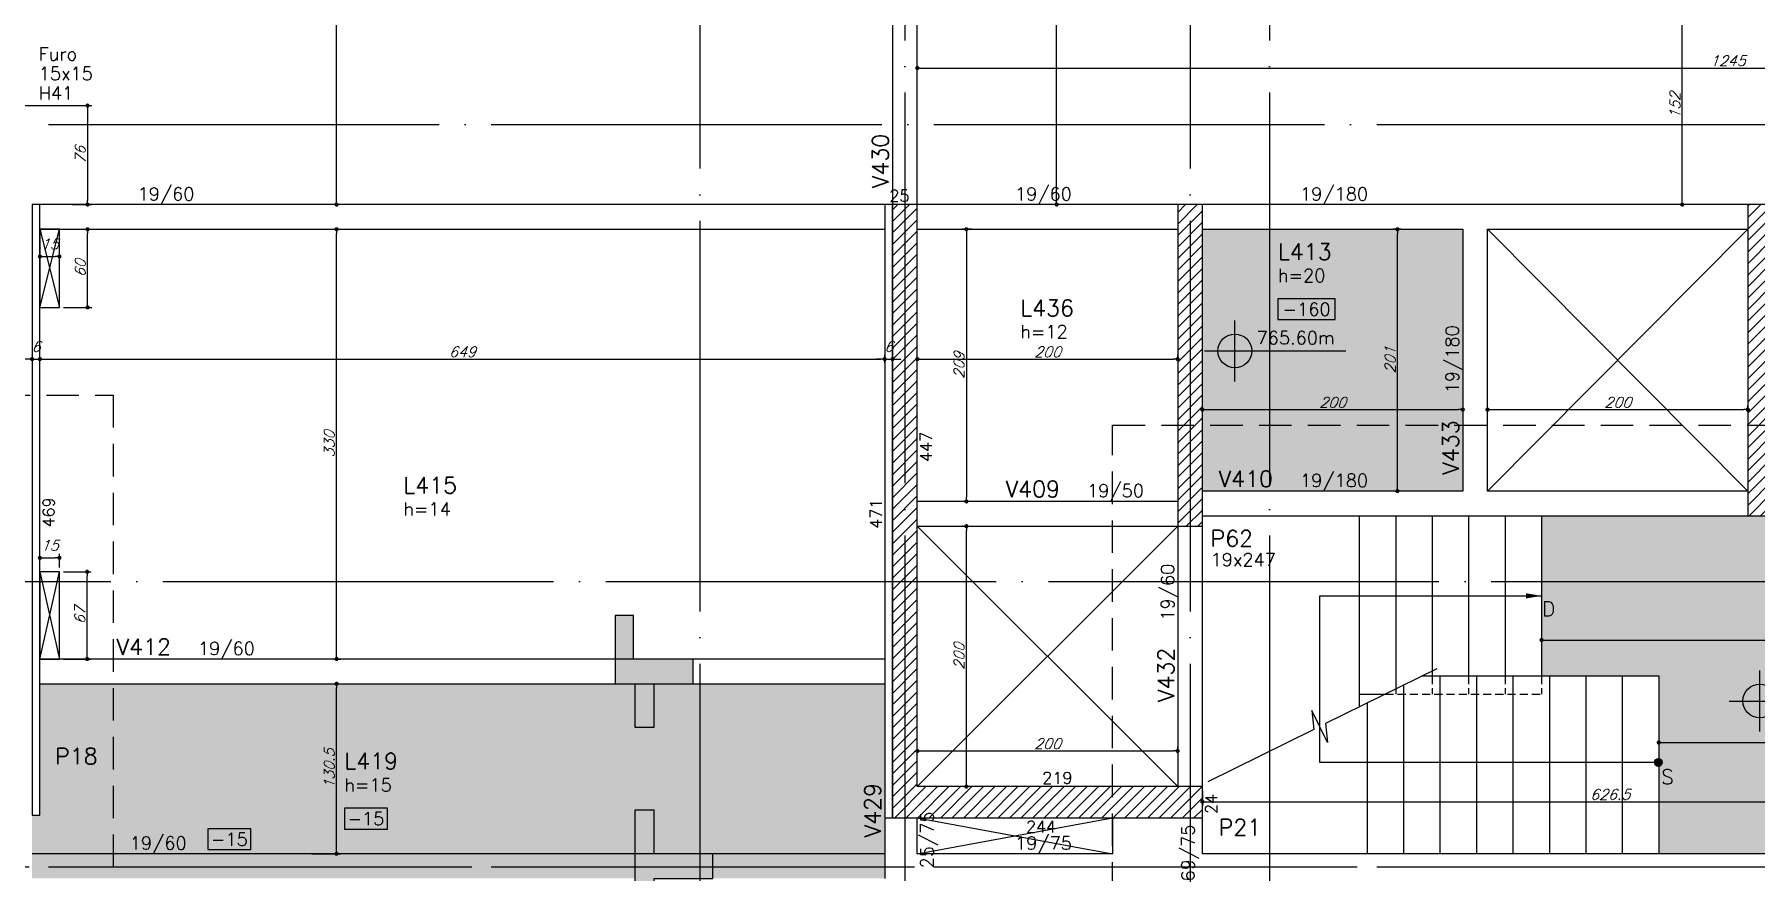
# Model space of a CAD drawing. Header units: millimetres. Extents: x -4122 to 5523, y -2094 to 2406.
# Drawn here: x 617 to 1939, y -19 to 624 of the extents above; entities that cross this region are included whole.
import ezdxf
from ezdxf.enums import TextEntityAlignment as Align

# ---------------------------------------------------------------- set-up
doc = ezdxf.new("R2010")
doc.units = ezdxf.units.MM
doc.header["$LTSCALE"] = 50
doc.linetypes.add('DASHED', pattern=[0.75, 0.5, -0.25])
doc.linetypes.add('EIXO', pattern=[6.8, 6, -0.4, 0, -0.4])
for name, color, linetype in [('F-AUX', 2, 'Continuous'), ('F-AUX-RED', 1, 'Continuous'), ('F-CORTE', 4, 'Continuous'), ('F-COTAS', 106, 'Continuous'), ('F-COTAS-FUROS', 50, 'Continuous'), ('F-DESNIVEL-9', 252, 'Continuous'), ('F-EIXO', 12, 'EIXO'), ('F-ESC-PROJ', 1, 'Continuous'), ('F-ESCADAS', 2, 'Continuous'), ('F-FURO-PAREDE-TEXTOS', 2, 'Continuous'), ('F-LAJES', 3, 'Continuous'), ('F-LAJES-DIM', 2, 'Continuous'), ('F-LAJES-NOME', 4, 'Continuous'), ('F-LEADER', 1, 'Continuous'), ('F-NÍVEL-PLANTA', 2, 'Continuous'), ('F-PILARES-DIM', 172, 'Continuous'), ('F-PILARES-HACH', 174, 'Continuous'), ('F-PILARES-M', 170, 'Continuous'), ('F-PILARES-NOME', 170, 'Continuous'), ('F-PILARES-S', 170, 'Continuous'), ('F-PILARES-V', 170, 'Continuous'), ('F-SOLIDO-CORTE', 71, 'Continuous'), ('F-TEXTO', 6, 'Continuous'), ('F-TEXTO-YELLOW', 2, 'Continuous'), ('F-VIGAS', 3, 'Continuous'), ('F-VIGAS-DIM', 2, 'Continuous'), ('F-VIGAS-NOME', 4, 'Continuous'), ('F-VÃO', 1, 'Continuous')]:
    doc.layers.add(name, color=color, linetype=linetype)
doc.layers.add('F-DESNIVEL-3', color=7, linetype='Continuous', true_color=0xd5c7ff)
doc.layers.add('F-DESNIVEL-5', color=7, linetype='Continuous', true_color=0xadd6ff)
doc.styles.add('5385-ARQ-PB-BAS-PLA-TER-TORRE-A-106-TXT$0$R60-75', font='simplex.shx', dxfattribs={"height": 0.1125})
doc.styles.add('CP-TEXT-INCL', font='simplex.shx', dxfattribs={"oblique": 20})
doc.styles.add('MCP', font='simplex.shx')
doc.styles.add('ROMANS', font='simplex.shx')
doc.dimstyles.new('CP-COTAS-50', dxfattribs={"dimscale": 0.64, "dimtxt": 12.5, "dimasz": 5, "dimexe": 5, "dimexo": 5, "dimgap": 2.5, "dimtad": 1, "dimdec": 1, "dimdsep": 46, "dimtxsty": 'CP-TEXT-INCL', "dimblk1": 'DOT', "dimblk2": 'DOT', "dimsah": 1, "dimcen": 9, "dimclrd": 256, "dimclre": 256, "dimclrt": 256, "dimadec": 0, "dimazin": 0, "dimtfac": 1, "dimtdec": 1, "dimtmove": 2, "dimatfit": 3, "dimldrblk": 'DOT', "dimfxl": 0, "dimtolj": 1, "dimarcsym": 0})
pattern_1 = [(45, (0, 0), (-4.419417, 4.419417), [])]

# ---------------------------------------------------------------- blocks, each defined once
blk = doc.blocks.new('*U53')
at = {"layer": 'F-LAJES-DIM', "color": 1}
blk.add_lwpolyline([(0, 0), (33, 0), (33, 16), (0, 16)], close=True, dxfattribs=at)
at = {"layer": 'F-LAJES-DIM', "style": 'MCP'}
blk.add_attdef('DIM', text='', height=10, dxfattribs=at).set_placement((16.5, 8), align=Align.MIDDLE_CENTER)
blk = doc.blocks.new('*U43')
at = {"layer": 'F-LAJES-DIM', "color": 1}
blk.add_lwpolyline([(0, 0), (44, 0), (44, 16), (0, 16)], close=True, dxfattribs=at)
at = {"layer": 'F-LAJES-DIM', "style": 'MCP'}
blk.add_attdef('DIM', text='', height=10, dxfattribs=at).set_placement((22, 8), align=Align.MIDDLE_CENTER)
blk = doc.blocks.new('*U19')
at = {"layer": 'F-VIGAS-DIM', "color": 1}
blk.add_lwpolyline([(0, 0), (33, 0), (33, 16), (0, 16)], close=True, dxfattribs=at)
at = {"layer": 'F-VIGAS-DIM', "style": 'MCP'}
blk.add_attdef('DIM', text='', height=10, dxfattribs=at).set_placement((16.5, 8), align=Align.MIDDLE_CENTER)
blk = doc.blocks.new('Nível - Planta')
at = {"layer": 'F-NÍVEL-PLANTA'}
h = blk.add_hatch(color=71, dxfattribs=at)
h.paths.add_polyline_path([(0, 0), (0, 0.26, 0.414214), (-0.26, 0)])
h.paths.add_polyline_path([(0.26, 0), (0, 0), (0, -0.26, 0.414214)])
for p, q in [((0, -0.469), (0, 0.469)), ((-0.469, 0), (1.704, 0))]:
    blk.add_line(p, q, dxfattribs=at)
blk.add_circle((0, 0), 0.26, dxfattribs=at)
at = {"layer": 'F-TEXTO', "color": 3, "style": 'MCP'}
blk.add_attdef('NÍVEL', (0.333, 0.102), '', height=0.2, dxfattribs=at)
blk = doc.blocks.new('*U32')
at = {"layer": 'F-EIXO'}
blk.add_line((0, 0), (7484.954, 0), dxfattribs=at)
at = {"layer": 'F-TEXTO', "style": 'ROMANS'}
blk.add_attdef('EIXO', text='', height=17.5, dxfattribs=at).set_placement((-28.2072, 0), align=Align.MIDDLE_CENTER)
blk = doc.blocks.new('*U27')
at = {"layer": 'F-EIXO'}
blk.add_line((0, 0), (0, -3476.4), dxfattribs=at)
at = {"layer": 'F-TEXTO', "style": 'ROMANS'}
blk.add_attdef('EIXO', text='', height=17.5, rotation=360, dxfattribs=at).set_placement((0, 28.2), align=Align.MIDDLE_CENTER)
blk = doc.blocks.new('*U34')
at = {"layer": 'F-EIXO'}
blk.add_line((0, 0), (0, -3377.9), dxfattribs=at)
at = {"layer": 'F-TEXTO', "style": 'ROMANS'}
blk.add_attdef('EIXO', text='', height=17.5, rotation=360, dxfattribs=at).set_placement((0, 28.2), align=Align.MIDDLE_CENTER)
blk = doc.blocks.new('*U28')
at = {"layer": 'F-EIXO'}
blk.add_line((0, 0), (0, -3377.9), dxfattribs=at)
at = {"layer": 'F-TEXTO', "style": 'ROMANS'}
blk.add_attdef('EIXO', text='', height=17.5, rotation=360, dxfattribs=at).set_placement((0, 28.2), align=Align.MIDDLE_CENTER)
blk = doc.blocks.new('*U26')
at = {"layer": 'F-EIXO'}
blk.add_line((0, 0), (7397, 0), dxfattribs=at)
at = {"layer": 'F-TEXTO', "style": 'ROMANS'}
blk.add_attdef('EIXO', text='', height=17.5, dxfattribs=at).set_placement((-28.2072, 0), align=Align.MIDDLE_CENTER)
blk = doc.blocks.new('*U142')
at = {"layer": 'F-VÃO'}
for p, q in [((0, 0), (15, 60)), ((0, 60), (15, 0))]:
    blk.add_line(p, q, dxfattribs=at)
at = {"layer": 'F-VÃO', "color": 3}
blk.add_lwpolyline([(0, 0), (15, 0), (15, 60), (0, 60)], close=True, dxfattribs=at)
blk = doc.blocks.new('*U157')
at = {"layer": 'F-VÃO'}
for p, q in [((0, 0), (15, 67)), ((0, 67), (15, 0))]:
    blk.add_line(p, q, dxfattribs=at)
at = {"layer": 'F-VÃO', "color": 3}
blk.add_lwpolyline([(0, 0), (15, 0), (15, 67), (0, 67)], close=True, dxfattribs=at)
blk = doc.blocks.new('_DOT')
at = {"color": 0, "linetype": 'ByBlock'}
blk.add_line((-0.5, 0), (-1, 0), dxfattribs=at)
at = {"color": 0, "linetype": 'ByBlock', "const_width": 0.5}
blk.add_lwpolyline([(-0.25, 0, 1), (0.25, 0, 1)], format="xyb", close=True, dxfattribs=at)
blk = doc.blocks.new('*D163')
at = {"layer": 'DEFPOINTS', "color": 0, "transparency": 16777216}
for p in [(640.9, 474.5), (657.6, 474.5), (636, 414.5)]:
    blk.add_point(p, dxfattribs=at)
at = {"layer": 'F-COTAS-FUROS', "lineweight": -2, "transparency": 16777216}
for p, q in [((644.1, 474.5), (660.8, 474.5)), ((657.6, 417.7), (657.6, 471.3)), ((639.2, 414.5), (660.8, 414.5))]:
    blk.add_line(p, q, dxfattribs=at)
at = {"layer": 'F-COTAS-FUROS', "lineweight": -2, "transparency": 16777216, "xscale": 3.2, "yscale": 3.2, "zscale": 3.2}
for p, rotation in [((657.6, 474.5), 90), ((657.6, 414.5), 270)]:
    blk.add_blockref('_DOT', p, dxfattribs=dict(at, rotation=rotation))
at = {"layer": 'F-COTAS-FUROS', "transparency": 16777216, "insert": (652, 444.5), "char_height": 8, "attachment_point": 5, "rotation": 90, "style": 'CP-TEXT-INCL'}
blk.add_mtext('\\A1;60', dxfattribs=at)
blk = doc.blocks.new('*D164')
at = {"layer": 'DEFPOINTS', "color": 0, "transparency": 16777216}
for p in [(636, 453.6), (621, 447.9), (636, 446.5)]:
    blk.add_point(p, dxfattribs=at)
at = {"layer": 'F-COTAS-FUROS', "lineweight": -2, "transparency": 16777216}
for p, q in [((621, 451.1), (621, 456.8)), ((624.2, 453.6), (632.8, 453.6)), ((636, 449.7), (636, 456.8))]:
    blk.add_line(p, q, dxfattribs=at)
at = {"layer": 'F-COTAS-FUROS', "lineweight": -2, "transparency": 16777216, "xscale": 3.2, "yscale": 3.2, "zscale": 3.2, "rotation": 180}
blk.add_blockref('_DOT', (621, 453.6), dxfattribs=at)
at = {"layer": 'F-COTAS-FUROS', "lineweight": -2, "transparency": 16777216, "xscale": 3.2, "yscale": 3.2, "zscale": 3.2}
blk.add_blockref('_DOT', (636, 453.6), dxfattribs=at)
at = {"layer": 'F-COTAS-FUROS', "transparency": 16777216, "insert": (628.5, 463.2), "char_height": 8, "attachment_point": 5, "style": 'CP-TEXT-INCL'}
blk.add_mtext('\\A1;15', dxfattribs=at)
blk = doc.blocks.new('*D165')
at = {"layer": 'DEFPOINTS', "color": 0, "transparency": 16777216}
for p in [(636, 222.2), (621, 211.5), (636, 211.5)]:
    blk.add_point(p, dxfattribs=at)
at = {"layer": 'F-COTAS-FUROS', "lineweight": -2, "transparency": 16777216}
for p, q in [((621, 214.7), (621, 225.4)), ((636, 214.7), (636, 225.4)), ((624.2, 222.2), (632.8, 222.2))]:
    blk.add_line(p, q, dxfattribs=at)
at = {"layer": 'F-COTAS-FUROS', "lineweight": -2, "transparency": 16777216, "xscale": 3.2, "yscale": 3.2, "zscale": 3.2, "rotation": 180}
blk.add_blockref('_DOT', (621, 222.2), dxfattribs=at)
at = {"layer": 'F-COTAS-FUROS', "lineweight": -2, "transparency": 16777216, "xscale": 3.2, "yscale": 3.2, "zscale": 3.2}
blk.add_blockref('_DOT', (636, 222.2), dxfattribs=at)
at = {"layer": 'F-COTAS-FUROS', "transparency": 16777216, "insert": (628.5, 231.8), "char_height": 8, "attachment_point": 5, "style": 'CP-TEXT-INCL'}
blk.add_mtext('\\A1;15', dxfattribs=at)
blk = doc.blocks.new('*D166')
at = {"layer": 'DEFPOINTS', "color": 0, "transparency": 16777216}
for p in [(636, 211.5), (657.3, 211.5), (636, 144.5)]:
    blk.add_point(p, dxfattribs=at)
at = {"layer": 'F-COTAS-FUROS', "lineweight": -2, "transparency": 16777216}
for p, q in [((639.2, 211.5), (660.5, 211.5)), ((657.3, 147.7), (657.3, 208.3)), ((639.2, 144.5), (660.5, 144.5))]:
    blk.add_line(p, q, dxfattribs=at)
at = {"layer": 'F-COTAS-FUROS', "lineweight": -2, "transparency": 16777216, "xscale": 3.2, "yscale": 3.2, "zscale": 3.2}
for p, rotation in [((657.3, 211.5), 90), ((657.3, 144.5), 270)]:
    blk.add_blockref('_DOT', p, dxfattribs=dict(at, rotation=rotation))
at = {"layer": 'F-COTAS-FUROS', "transparency": 16777216, "insert": (651.7, 178), "char_height": 8, "attachment_point": 5, "rotation": 90, "style": 'CP-TEXT-INCL'}
blk.add_mtext('\\A1;67', dxfattribs=at)
blk = doc.blocks.new('*D265')
at = {"layer": 'DEFPOINTS', "color": 0, "transparency": 16777216}
for p in [(826.6, 125.5), (848.9, 125.5), (826.6, -5)]:
    blk.add_point(p, dxfattribs=at)
at = {"layer": 'F-COTAS', "lineweight": -2, "transparency": 16777216}
for p, q in [((829.8, 125.5), (852.1, 125.5)), ((848.9, -1.8), (848.9, 122.3)), ((829.8, -5), (852.1, -5))]:
    blk.add_line(p, q, dxfattribs=at)
at = {"layer": 'F-COTAS', "lineweight": -2, "transparency": 16777216, "xscale": 3.2, "yscale": 3.2, "zscale": 3.2}
for p, rotation in [((848.9, 125.5), 90), ((848.9, -5), 270)]:
    blk.add_blockref('_DOT', p, dxfattribs=dict(at, rotation=rotation))
at = {"layer": 'F-COTAS', "transparency": 16777216, "insert": (843.3, 60.2), "char_height": 8, "attachment_point": 5, "rotation": 90, "style": 'CP-TEXT-INCL'}
blk.add_mtext('\\A1;130.5', dxfattribs=at)
blk = doc.blocks.new('*D266')
at = {"layer": 'DEFPOINTS', "color": 0, "transparency": 16777216}
for p in [(843.5, 474.5), (848.9, 474.5), (843.5, 144.5)]:
    blk.add_point(p, dxfattribs=at)
at = {"layer": 'F-COTAS', "lineweight": -2, "transparency": 16777216}
for p, q in [((846.7, 474.5), (852.1, 474.5)), ((848.9, 147.7), (848.9, 471.3)), ((846.7, 144.5), (852.1, 144.5))]:
    blk.add_line(p, q, dxfattribs=at)
at = {"layer": 'F-COTAS', "lineweight": -2, "transparency": 16777216, "xscale": 3.2, "yscale": 3.2, "zscale": 3.2}
for p, rotation in [((848.9, 474.5), 90), ((848.9, 144.5), 270)]:
    blk.add_blockref('_DOT', p, dxfattribs=dict(at, rotation=rotation))
at = {"layer": 'F-COTAS', "transparency": 16777216, "insert": (843.3, 309.5), "char_height": 8, "attachment_point": 5, "rotation": 90, "style": 'CP-TEXT-INCL'}
blk.add_mtext('\\A1;330', dxfattribs=at)
blk = doc.blocks.new('*D267')
at = {"layer": 'DEFPOINTS', "color": 0, "transparency": 16777216}
for p in [(848.9, 864.5), (848.9, 864.5), (848.9, 493.5)]:
    blk.add_point(p, dxfattribs=at)
at = {"layer": 'F-COTAS', "lineweight": -2, "transparency": 16777216}
blk.add_line((848.9, 496.7), (848.9, 861.3), dxfattribs=at)
at = {"layer": 'F-COTAS', "lineweight": -2, "transparency": 16777216, "xscale": 3.2, "yscale": 3.2, "zscale": 3.2}
for p, rotation in [((848.9, 864.5), 90), ((848.9, 493.5), 270)]:
    blk.add_blockref('_DOT', p, dxfattribs=dict(at, rotation=rotation))
at = {"layer": 'F-COTAS', "transparency": 16777216, "insert": (843.3, 679), "char_height": 8, "attachment_point": 5, "rotation": 90, "style": 'CP-TEXT-INCL'}
blk.add_mtext('\\A1;371', dxfattribs=at)
blk = doc.blocks.new('*D273')
at = {"layer": 'DEFPOINTS', "color": 0, "transparency": 16777216}
for p in [(1295, 598.3), (2540, 598.3), (2540, 598.3)]:
    blk.add_point(p, dxfattribs=at)
at = {"layer": 'F-COTAS', "lineweight": -2, "transparency": 16777216}
blk.add_line((1298.2, 598.3), (2536.8, 598.3), dxfattribs=at)
at = {"layer": 'F-COTAS', "lineweight": -2, "transparency": 16777216, "xscale": 3.2, "yscale": 3.2, "zscale": 3.2, "rotation": 180}
blk.add_blockref('_DOT', (1295, 598.3), dxfattribs=at)
at = {"layer": 'F-COTAS', "lineweight": -2, "transparency": 16777216, "xscale": 3.2, "yscale": 3.2, "zscale": 3.2}
blk.add_blockref('_DOT', (2540, 598.3), dxfattribs=at)
at = {"layer": 'F-COTAS', "transparency": 16777216, "insert": (1917.5, 603.9), "char_height": 8, "attachment_point": 5, "style": 'CP-TEXT-INCL'}
blk.add_mtext('\\A1;1245', dxfattribs=at)
blk = doc.blocks.new('*D300')
at = {"layer": 'DEFPOINTS', "color": 0, "transparency": 16777216}
for p in [(615, 374.5), (621, 374.8), (621, 374.5)]:
    blk.add_point(p, dxfattribs=at)
at = {"layer": 'F-COTAS', "lineweight": -2, "transparency": 16777216}
for p, q in [((611.8, 374.8), (608.6, 374.8)), ((615, 377.7), (615, 378)), ((615, 374.8), (621, 374.8)), ((621, 377.7), (621, 378)), ((624.2, 374.8), (627.4, 374.8))]:
    blk.add_line(p, q, dxfattribs=at)
at = {"layer": 'F-COTAS', "lineweight": -2, "transparency": 16777216, "xscale": 3.2, "yscale": 3.2, "zscale": 3.2}
blk.add_blockref('_DOT', (615, 374.8), dxfattribs=at)
at = {"layer": 'F-COTAS', "lineweight": -2, "transparency": 16777216, "xscale": 3.2, "yscale": 3.2, "zscale": 3.2, "rotation": 180}
blk.add_blockref('_DOT', (621, 374.8), dxfattribs=at)
at = {"layer": 'F-COTAS', "transparency": 16777216, "insert": (618, 384.4), "char_height": 8, "attachment_point": 5, "style": 'CP-TEXT-INCL'}
blk.add_mtext('\\A1;6', dxfattribs=at)
blk = doc.blocks.new('*D301')
at = {"layer": 'DEFPOINTS', "color": 0, "transparency": 16777216}
for p in [(621, 370.4), (1270, 374.8), (1270, 370.4)]:
    blk.add_point(p, dxfattribs=at)
at = {"layer": 'F-COTAS', "lineweight": -2, "transparency": 16777216}
for p, q in [((621, 373.6), (621, 378)), ((624.2, 374.8), (1266.8, 374.8)), ((1270, 373.6), (1270, 378))]:
    blk.add_line(p, q, dxfattribs=at)
at = {"layer": 'F-COTAS', "lineweight": -2, "transparency": 16777216, "xscale": 3.2, "yscale": 3.2, "zscale": 3.2, "rotation": 180}
blk.add_blockref('_DOT', (621, 374.8), dxfattribs=at)
at = {"layer": 'F-COTAS', "lineweight": -2, "transparency": 16777216, "xscale": 3.2, "yscale": 3.2, "zscale": 3.2}
blk.add_blockref('_DOT', (1270, 374.8), dxfattribs=at)
at = {"layer": 'F-COTAS', "transparency": 16777216, "insert": (945.5, 380.4), "char_height": 8, "attachment_point": 5, "style": 'CP-TEXT-INCL'}
blk.add_mtext('\\A1;649', dxfattribs=at)
blk = doc.blocks.new('*D302')
at = {"layer": 'DEFPOINTS', "color": 0, "transparency": 16777216}
for p in [(1276, 374.8), (1270, 368.8), (1276, 368.8)]:
    blk.add_point(p, dxfattribs=at)
at = {"layer": 'F-COTAS', "lineweight": -2, "transparency": 16777216}
for p, q in [((1266.8, 374.8), (1263.6, 374.8)), ((1270, 372), (1270, 378)), ((1270, 374.8), (1276, 374.8)), ((1276, 372), (1276, 378)), ((1279.2, 374.8), (1282.4, 374.8))]:
    blk.add_line(p, q, dxfattribs=at)
at = {"layer": 'F-COTAS', "lineweight": -2, "transparency": 16777216, "xscale": 3.2, "yscale": 3.2, "zscale": 3.2}
blk.add_blockref('_DOT', (1270, 374.8), dxfattribs=at)
at = {"layer": 'F-COTAS', "lineweight": -2, "transparency": 16777216, "xscale": 3.2, "yscale": 3.2, "zscale": 3.2, "rotation": 180}
blk.add_blockref('_DOT', (1276, 374.8), dxfattribs=at)
at = {"layer": 'F-COTAS', "transparency": 16777216, "insert": (1273, 384.4), "char_height": 8, "attachment_point": 5, "style": 'CP-TEXT-INCL'}
blk.add_mtext('\\A1;6', dxfattribs=at)
blk = doc.blocks.new('*D303')
at = {"layer": 'DEFPOINTS', "color": 0, "transparency": 16777216}
for p in [(1295, 370.8), (1495, 374.8), (1495, 370.8)]:
    blk.add_point(p, dxfattribs=at)
at = {"layer": 'F-COTAS', "lineweight": -2, "transparency": 16777216}
for p, q in [((1295, 374), (1295, 378)), ((1298.2, 374.8), (1491.8, 374.8)), ((1495, 374), (1495, 378))]:
    blk.add_line(p, q, dxfattribs=at)
at = {"layer": 'F-COTAS', "lineweight": -2, "transparency": 16777216, "xscale": 3.2, "yscale": 3.2, "zscale": 3.2, "rotation": 180}
blk.add_blockref('_DOT', (1295, 374.8), dxfattribs=at)
at = {"layer": 'F-COTAS', "lineweight": -2, "transparency": 16777216, "xscale": 3.2, "yscale": 3.2, "zscale": 3.2}
blk.add_blockref('_DOT', (1495, 374.8), dxfattribs=at)
at = {"layer": 'F-COTAS', "transparency": 16777216, "insert": (1395, 380.4), "char_height": 8, "attachment_point": 5, "style": 'CP-TEXT-INCL'}
blk.add_mtext('\\A1;200', dxfattribs=at)
blk = doc.blocks.new('*D304')
at = {"layer": 'DEFPOINTS', "color": 0, "transparency": 16777216}
for p in [(1339.7, 474.5), (1332.7, 265.5), (1339.7, 265.5)]:
    blk.add_point(p, dxfattribs=at)
at = {"layer": 'F-COTAS', "lineweight": -2, "transparency": 16777216}
for p, q in [((1336.5, 474.5), (1329.5, 474.5)), ((1332.7, 471.3), (1332.7, 268.7)), ((1336.5, 265.5), (1329.5, 265.5))]:
    blk.add_line(p, q, dxfattribs=at)
at = {"layer": 'F-COTAS', "lineweight": -2, "transparency": 16777216, "xscale": 3.2, "yscale": 3.2, "zscale": 3.2}
for p, rotation in [((1332.7, 474.5), 90), ((1332.7, 265.5), 270)]:
    blk.add_blockref('_DOT', p, dxfattribs=dict(at, rotation=rotation))
at = {"layer": 'F-COTAS', "transparency": 16777216, "insert": (1327.1, 370), "char_height": 8, "attachment_point": 5, "rotation": 90, "style": 'CP-TEXT-INCL'}
blk.add_mtext('\\A1;209', dxfattribs=at)
blk = doc.blocks.new('*D305')
at = {"layer": 'DEFPOINTS', "color": 0, "transparency": 16777216}
for p in [(1332.7, 246.5), (1333.5, 246.5), (1333.5, 46.5)]:
    blk.add_point(p, dxfattribs=at)
at = {"layer": 'F-COTAS', "lineweight": -2, "transparency": 16777216}
for p, q in [((1330.3, 246.5), (1329.5, 246.5)), ((1332.7, 49.7), (1332.7, 243.3)), ((1330.3, 46.5), (1329.5, 46.5))]:
    blk.add_line(p, q, dxfattribs=at)
at = {"layer": 'F-COTAS', "lineweight": -2, "transparency": 16777216, "xscale": 3.2, "yscale": 3.2, "zscale": 3.2}
for p, rotation in [((1332.7, 246.5), 90), ((1332.7, 46.5), 270)]:
    blk.add_blockref('_DOT', p, dxfattribs=dict(at, rotation=rotation))
at = {"layer": 'F-COTAS', "transparency": 16777216, "insert": (1327.1, 146.5), "char_height": 8, "attachment_point": 5, "rotation": 90, "style": 'CP-TEXT-INCL'}
blk.add_mtext('\\A1;200', dxfattribs=at)
blk = doc.blocks.new('*D306')
at = {"layer": 'DEFPOINTS', "color": 0, "transparency": 16777216}
for p in [(1402, 864.5), (1408.5, 864.5), (1408.5, 493.5)]:
    blk.add_point(p, dxfattribs=at)
at = {"layer": 'F-COTAS', "lineweight": -2, "transparency": 16777216}
for p, q in [((1405.3, 864.5), (1398.8, 864.5)), ((1402, 496.7), (1402, 861.3)), ((1405.3, 493.5), (1398.8, 493.5))]:
    blk.add_line(p, q, dxfattribs=at)
at = {"layer": 'F-COTAS', "lineweight": -2, "transparency": 16777216, "xscale": 3.2, "yscale": 3.2, "zscale": 3.2}
for p, rotation in [((1402, 864.5), 90), ((1402, 493.5), 270)]:
    blk.add_blockref('_DOT', p, dxfattribs=dict(at, rotation=rotation))
at = {"layer": 'F-COTAS', "transparency": 16777216, "insert": (1396.4, 679), "char_height": 8, "attachment_point": 5, "rotation": 90, "style": 'CP-TEXT-INCL'}
blk.add_mtext('\\A1;371', dxfattribs=at)
blk = doc.blocks.new('*D308')
at = {"layer": 'DEFPOINTS', "color": 0, "transparency": 16777216}
for p in [(1882.6, 645.5), (1883.4, 645.5), (1883.4, 493.5)]:
    blk.add_point(p, dxfattribs=at)
at = {"layer": 'F-COTAS', "lineweight": -2, "transparency": 16777216}
for p, q in [((1880.2, 645.5), (1879.4, 645.5)), ((1882.6, 496.7), (1882.6, 642.3)), ((1880.2, 493.5), (1879.4, 493.5))]:
    blk.add_line(p, q, dxfattribs=at)
at = {"layer": 'F-COTAS', "lineweight": -2, "transparency": 16777216, "xscale": 3.2, "yscale": 3.2, "zscale": 3.2}
for p, rotation in [((1882.6, 645.5), 90), ((1882.6, 493.5), 270)]:
    blk.add_blockref('_DOT', p, dxfattribs=dict(at, rotation=rotation))
at = {"layer": 'F-COTAS', "transparency": 16777216, "insert": (1877, 569.5), "char_height": 8, "attachment_point": 5, "rotation": 90, "style": 'CP-TEXT-INCL'}
blk.add_mtext('\\A1;152', dxfattribs=at)
blk = doc.blocks.new('*D317')
at = {"layer": 'DEFPOINTS', "color": 0, "transparency": 16777216}
for p in [(1733, 333.9), (1933, 336), (1933, 330.8)]:
    blk.add_point(p, dxfattribs=at)
at = {"layer": 'F-COTAS', "lineweight": -2, "transparency": 16777216}
for p, q in [((1733, 337.1), (1733, 339.2)), ((1736.2, 336), (1929.8, 336)), ((1933, 334), (1933, 339.2))]:
    blk.add_line(p, q, dxfattribs=at)
at = {"layer": 'F-COTAS', "lineweight": -2, "transparency": 16777216, "xscale": 3.2, "yscale": 3.2, "zscale": 3.2, "rotation": 180}
blk.add_blockref('_DOT', (1733, 336), dxfattribs=at)
at = {"layer": 'F-COTAS', "lineweight": -2, "transparency": 16777216, "xscale": 3.2, "yscale": 3.2, "zscale": 3.2}
blk.add_blockref('_DOT', (1933, 336), dxfattribs=at)
at = {"layer": 'F-COTAS', "transparency": 16777216, "insert": (1833, 341.6), "char_height": 8, "attachment_point": 5, "style": 'CP-TEXT-INCL'}
blk.add_mtext('\\A1;200', dxfattribs=at)
blk = doc.blocks.new('*D318')
at = {"layer": 'DEFPOINTS', "color": 0, "transparency": 16777216}
for p in [(1514, 336), (1714, 336), (1714, 336)]:
    blk.add_point(p, dxfattribs=at)
at = {"layer": 'F-COTAS', "lineweight": -2, "transparency": 16777216}
blk.add_line((1517.2, 336), (1710.8, 336), dxfattribs=at)
at = {"layer": 'F-COTAS', "lineweight": -2, "transparency": 16777216, "xscale": 3.2, "yscale": 3.2, "zscale": 3.2, "rotation": 180}
blk.add_blockref('_DOT', (1514, 336), dxfattribs=at)
at = {"layer": 'F-COTAS', "lineweight": -2, "transparency": 16777216, "xscale": 3.2, "yscale": 3.2, "zscale": 3.2}
blk.add_blockref('_DOT', (1714, 336), dxfattribs=at)
at = {"layer": 'F-COTAS', "transparency": 16777216, "insert": (1614, 341.6), "char_height": 8, "attachment_point": 5, "style": 'CP-TEXT-INCL'}
blk.add_mtext('\\A1;200', dxfattribs=at)
blk = doc.blocks.new('*D319')
at = {"layer": 'DEFPOINTS', "color": 0, "transparency": 16777216}
for p in [(1663.8, 474.5), (1669.9, 474.5), (1669.9, 273.5)]:
    blk.add_point(p, dxfattribs=at)
at = {"layer": 'F-COTAS', "lineweight": -2, "transparency": 16777216}
for p, q in [((1666.7, 474.5), (1660.6, 474.5)), ((1663.8, 276.7), (1663.8, 471.3)), ((1666.7, 273.5), (1660.6, 273.5))]:
    blk.add_line(p, q, dxfattribs=at)
at = {"layer": 'F-COTAS', "lineweight": -2, "transparency": 16777216, "xscale": 3.2, "yscale": 3.2, "zscale": 3.2}
for p, rotation in [((1663.8, 474.5), 90), ((1663.8, 273.5), 270)]:
    blk.add_blockref('_DOT', p, dxfattribs=dict(at, rotation=rotation))
at = {"layer": 'F-COTAS', "transparency": 16777216, "insert": (1658.2, 374), "char_height": 8, "attachment_point": 5, "rotation": 90, "style": 'CP-TEXT-INCL'}
blk.add_mtext('\\A1;201', dxfattribs=at)
blk = doc.blocks.new('*D322')
at = {"layer": 'DEFPOINTS', "color": 0, "transparency": 16777216}
for p in [(1295, 68.9), (1495, 73.9), (1495, 68.9)]:
    blk.add_point(p, dxfattribs=at)
at = {"layer": 'F-COTAS', "lineweight": -2, "transparency": 16777216}
for p, q in [((1295, 72.1), (1295, 77.1)), ((1298.2, 73.9), (1491.8, 73.9)), ((1495, 72.1), (1495, 77.1))]:
    blk.add_line(p, q, dxfattribs=at)
at = {"layer": 'F-COTAS', "lineweight": -2, "transparency": 16777216, "xscale": 3.2, "yscale": 3.2, "zscale": 3.2, "rotation": 180}
blk.add_blockref('_DOT', (1295, 73.9), dxfattribs=at)
at = {"layer": 'F-COTAS', "lineweight": -2, "transparency": 16777216, "xscale": 3.2, "yscale": 3.2, "zscale": 3.2}
blk.add_blockref('_DOT', (1495, 73.9), dxfattribs=at)
at = {"layer": 'F-COTAS', "transparency": 16777216, "insert": (1395, 79.5), "char_height": 8, "attachment_point": 5, "style": 'CP-TEXT-INCL'}
blk.add_mtext('\\A1;200', dxfattribs=at)
blk = doc.blocks.new('*D352')
at = {"layer": 'DEFPOINTS', "color": 0, "transparency": 16777216}
for p in [(605.5, 569.5), (642.6, 493.5), (657.6, 493.5)]:
    blk.add_point(p, dxfattribs=at)
at = {"layer": 'F-COTAS-FUROS', "lineweight": -2, "transparency": 16777216}
for p, q in [((608.7, 569.5), (660.8, 569.5)), ((657.6, 566.3), (657.6, 496.7)), ((645.8, 493.5), (660.8, 493.5))]:
    blk.add_line(p, q, dxfattribs=at)
at = {"layer": 'F-COTAS-FUROS', "lineweight": -2, "transparency": 16777216, "xscale": 3.2, "yscale": 3.2, "zscale": 3.2}
for p, rotation in [((657.6, 569.5), 90), ((657.6, 493.5), 270)]:
    blk.add_blockref('_DOT', p, dxfattribs=dict(at, rotation=rotation))
at = {"layer": 'F-COTAS-FUROS', "transparency": 16777216, "insert": (652, 531.5), "char_height": 8, "attachment_point": 5, "rotation": 90, "style": 'CP-TEXT-INCL'}
blk.add_mtext('\\A1;76', dxfattribs=at)
blk = doc.blocks.new('*D355')
at = {"layer": 'DEFPOINTS', "color": 0, "transparency": 16777216}
for p in [(1774.5, 178.9), (2140.5, 172.4), (2140.5, 159.1)]:
    blk.add_point(p, dxfattribs=at)
at = {"layer": 'F-COTAS', "lineweight": -2, "transparency": 16777216}
for p, q in [((1774.5, 175.7), (1774.5, 155.9)), ((1777.7, 159.1), (2137.3, 159.1)), ((2140.5, 169.2), (2140.5, 155.9))]:
    blk.add_line(p, q, dxfattribs=at)
at = {"layer": 'F-COTAS', "lineweight": -2, "transparency": 16777216, "xscale": 3.2, "yscale": 3.2, "zscale": 3.2, "rotation": 180}
blk.add_blockref('_DOT', (1774.5, 159.1), dxfattribs=at)
at = {"layer": 'F-COTAS', "lineweight": -2, "transparency": 16777216, "xscale": 3.2, "yscale": 3.2, "zscale": 3.2}
blk.add_blockref('_DOT', (2140.5, 159.1), dxfattribs=at)
at = {"layer": 'F-COTAS', "transparency": 16777216, "insert": (1957.5, 164.7), "char_height": 8, "attachment_point": 5, "style": 'CP-TEXT-INCL'}
blk.add_mtext('\\A1;366', dxfattribs=at)
blk = doc.blocks.new('*D356')
at = {"layer": 'DEFPOINTS', "color": 0, "transparency": 16777216}
for p in [(1514, 46.5), (2140.5, 46.5), (2140.5, 34.9)]:
    blk.add_point(p, dxfattribs=at)
at = {"layer": 'F-COTAS', "lineweight": -2, "transparency": 16777216}
for p, q in [((1514, 43.3), (1514, 31.7)), ((2140.5, 43.3), (2140.5, 31.7)), ((1517.2, 34.9), (2137.3, 34.9))]:
    blk.add_line(p, q, dxfattribs=at)
at = {"layer": 'F-COTAS', "lineweight": -2, "transparency": 16777216, "xscale": 3.2, "yscale": 3.2, "zscale": 3.2, "rotation": 180}
blk.add_blockref('_DOT', (1514, 34.9), dxfattribs=at)
at = {"layer": 'F-COTAS', "lineweight": -2, "transparency": 16777216, "xscale": 3.2, "yscale": 3.2, "zscale": 3.2}
blk.add_blockref('_DOT', (2140.5, 34.9), dxfattribs=at)
at = {"layer": 'F-COTAS', "transparency": 16777216, "insert": (1827.2, 40.5), "char_height": 8, "attachment_point": 5, "style": 'CP-TEXT-INCL'}
blk.add_mtext('\\A1;626.5', dxfattribs=at)
blk = doc.blocks.new('A$C04536A2A')
at = {"layer": 'F-AUX'}
h = blk.add_hatch(color=1, dxfattribs=at)
edge = h.paths.add_edge_path()
edge.add_arc((-375.3, 89.1), 3, 0, 360)
at = {"layer": 'F-AUX', "color": 1}
blk.add_circle((-375.3, 89.1), 3, dxfattribs=at)
at = {"layer": 'F-AUX-RED'}
blk.add_lwpolyline([(-375.3, 89.1), (-635.4, 89), (-635.4, 217), (-465, 217)], dxfattribs=at)
blk.add_solid([(-477, 215), (-465, 217), (-477, 219)], dxfattribs=at)
at = {"layer": 'F-ESC-PROJ', "linetype": 'DASHED', "ltscale": 0.25}
for points in [[(-549, 155.5), (-549, 141.5)], [(-521, 155.5), (-521, 141.5)], [(-493, 155.5), (-493, 141.5)], [(-465, 155.5), (-465, 141.5)], [(-584.9, 141.5), (-465, 141.5)], [(-577, 145.4), (-577, 141.5)]]:
    blk.add_lwpolyline(points, dxfattribs=at)
at = {"layer": 'F-ESCADAS', "linetype": 'Continuous'}
for points in [[(-605, 278.5), (-605, 131.6)], [(-577, 278.5), (-577, 145.4)], [(-549, 278.5), (-549, 155.5)], [(-521, 278.5), (-521, 155.5)], [(-493, 278.5), (-493, 155.5)], [(-465, 278.5), (-465, 155.5)], [(-571, 148.3), (-571, 19)], [(-556.4, 155.5), (-375, 155.5)], [(-543, 155.5), (-543, 19)], [(-515, 155.5), (-515, 19)], [(-487, 155.5), (-487, 19)], [(-459, 155.5), (-459, 19)], [(-431, 155.5), (-431, 19)], [(-403, 155.5), (-403, 19)], [(-375, 155.5), (-375, 19)], [(-605, 141.5), (-584.9, 141.5)], [(-599, 134.6), (-599, 19)]]:
    blk.add_lwpolyline(points, dxfattribs=at)
at = {"layer": 'F-LEADER'}
blk.add_lwpolyline([(-545.4, 160.9), (-630.9, 118.9), (-629.3, 104.3), (-641.5, 129), (-639.9, 114.4), (-721.3, 74.2)], dxfattribs=at)
at = {"layer": 'F-TEXTO-YELLOW', "char_height": 11.2, "width": 61.38, "attachment_point": 9, "style": '5385-ARQ-PB-BAS-PLA-TER-TORRE-A-106-TXT$0$R60-75'}
for s, insert in [('D', (-454.5, 201.4)), ('S', (-363.5, 72.5))]:
    blk.add_mtext(s, dxfattribs=dict(at, insert=insert))
blk = doc.blocks.new('*D379')
at = {"layer": 'DEFPOINTS', "color": 0, "transparency": 16777216}
for p in [(1864.5, 80.4), (2140.5, 80.4), (2140.5, 80.4)]:
    blk.add_point(p, dxfattribs=at)
at = {"layer": 'F-COTAS', "lineweight": -2, "transparency": 16777216}
blk.add_line((1867.7, 80.4), (2137.3, 80.4), dxfattribs=at)
at = {"layer": 'F-COTAS', "lineweight": -2, "transparency": 16777216, "xscale": 3.2, "yscale": 3.2, "zscale": 3.2, "rotation": 180}
blk.add_blockref('_DOT', (1864.5, 80.4), dxfattribs=at)
at = {"layer": 'F-COTAS', "lineweight": -2, "transparency": 16777216, "xscale": 3.2, "yscale": 3.2, "zscale": 3.2}
blk.add_blockref('_DOT', (2140.5, 80.4), dxfattribs=at)
at = {"layer": 'F-COTAS', "transparency": 16777216, "insert": (2002.5, 86), "char_height": 8, "attachment_point": 5, "style": 'CP-TEXT-INCL'}
blk.add_mtext('\\A1;276', dxfattribs=at)

msp = doc.modelspace()

# ---------------------------------------------------------------- hatches: boundary and pattern name
at = {"layer": 'F-DESNIVEL-3', "linetype": 'Continuous'}
h = msp.add_hatch(color=256, dxfattribs=at)
h.dxf.hatch_style = 1
h.paths.add_polyline_path([(2140.5, 137), (2140.5, 254.5), (1774.5, 254.5), (1774.5, 131.5), (1864.5, 131.5), (1864.5, -5), (2140.5, -5)])
at = {"layer": 'F-PILARES-HACH', "linetype": 'Continuous'}
h = msp.add_hatch(dxfattribs=at)
h.set_pattern_fill('ANSI31', color=256, scale=50, style=0)
h.set_pattern_definition(pattern_1)
h.paths.add_polyline_path([(1276, 22.5), (1514, 22.5), (1514, 46.5), (1295, 46.5), (1295, 493.5), (1276, 493.5)], flags=16)
h = msp.add_hatch(dxfattribs=at)
h.set_pattern_fill('ANSI31', color=256, scale=50, style=0)
h.set_pattern_definition(pattern_1)
h.paths.add_polyline_path([(1495, 246.5), (1514, 246.5), (1514, 493.5), (1495, 493.5)], flags=16)
h = msp.add_hatch(dxfattribs=at)
h.set_pattern_fill('ANSI31', color=256, scale=50, style=0)
h.set_pattern_definition(pattern_1)
h.paths.add_polyline_path([(1933, 254.5), (1952, 254.5), (1952, 493.5), (1933, 493.5)], flags=16)
at = {"layer": 'F-SOLIDO-CORTE', "linetype": 'Continuous'}
for points in [[(1062.944, 125.5), (1077.944, 125.5), (1077.944, 92.15), (1092.944, 92.15), (1092.944, 125.5), (1122.944, 125.5), (1122.944, 144.5), (1076.944, 144.5), (1076.944, 177.85), (1062.944, 177.85)], [(1137.944, -24), (1137.944, -5), (1092.944, -5), (1092.944, 28.35), (1077.944, 28.35), (1077.944, -24), (1077.944, -57.35), (1092.944, -57.35), (1092.944, -24)]]:
    msp.add_hatch(color=256, dxfattribs=at).paths.add_polyline_path(points, flags=16)

# ---------------------------------------------------------------- linework, layer by layer
at = {"layer": 'F-AUX-RED', "color": 4, "linetype": 'DASHED'}
msp.add_lwpolyline([(-48.962, 347.176), (677.224, 347.176), (677.224, -51.113), (-48.962, -51.113)], close=True, dxfattribs=at)
msp.add_lwpolyline([(1445, -74), (1445, 324), (2289.5, 324), (2289.5, -74), (1445, -74)], dxfattribs=at)
at = {"layer": 'F-CORTE', "linetype": 'Continuous'}
for points in [[(1062.944, 177.85), (1062.944, 125.5), (1077.944, 125.5), (1077.944, 92.15)], [(1092.944, 92.15), (1092.944, 125.5), (1122.944, 125.5), (1122.944, 144.5), (1076.944, 144.5), (1076.944, 177.85)], [(1077.944, 28.35), (1077.944, -24), (1077.944, -57.35)], [(1092.944, -57.35), (1092.944, -24), (1137.944, -24), (1137.944, -5), (1092.944, -5), (1092.944, 28.35)]]:
    msp.add_lwpolyline(points, dxfattribs=at)
at = {"layer": 'F-DESNIVEL-3', "linetype": 'Continuous'}
msp.add_solid([(1803.5, 254.5), (1917.5, 254.5), (1803.5, 254.5)], dxfattribs=at)
at = {"layer": 'F-DESNIVEL-5', "linetype": 'Continuous'}
for points in [[(621, 24.5), (1257.5, -5), (1270, 125.5)], [(621, 24.5), (1270, 125.5), (621, 24.5)], [(1270, 125.5), (621, 125.5), (621, 24.5)], [(1270, 125.5), (621, 24.5), (1270, 125.5)], [(1257.5, -5), (1270, -5), (1270, 125.5)], [(1257.5, -5), (1270, 125.5), (1257.5, -5)], [(1270, 125.5), (1270, -5), (1270, 22.5)], [(1270, 125.5), (1270, 22.5), (1270, 125.5)], [(615, 24.5), (615, -5), (621, 24.5)], [(615, 24.5), (621, 24.5), (615, 24.5)], [(615, -5), (1257.5, -5), (621, 24.5)], [(615, -5), (621, 24.5), (615, -5)], [(615, -24), (1257.5, -24), (1257.5, -5)], [(615, -24), (1257.5, -5), (615, -5)], [(1257.5, -24), (1270, -24), (1270, -5)], [(1257.5, -24), (1270, -5), (1257.5, -5)], [(1257.5, -24), (1257.5, -5), (1257.5, -24)]]:
    msp.add_solid(points, dxfattribs=at)
at = {"layer": 'F-DESNIVEL-9', "linetype": 'Continuous'}
for points in [[(1714, 273.5), (1714, 474.5), (1514, 474.5)], [(1714, 273.5), (1514, 474.5), (1714, 273.5)], [(1714, 273.5), (1514, 474.5), (1514, 273.5)], [(1714, 273.5), (1514, 273.5), (1714, 273.5)]]:
    msp.add_solid(points, dxfattribs=at)
at = {"layer": 'F-EIXO'}
msp.add_line((-3768.53, -15), (3691.239, -15), dxfattribs=at)
at = {"layer": 'F-ESCADAS', "linetype": 'Continuous'}
msp.add_lwpolyline([(1864.5, 131.5), (1864.5, -5)], dxfattribs=at)
at = {"layer": 'F-LAJES'}
msp.add_lwpolyline([(1774.5, 254.5), (1774.5, 131.5), (1864.5, 131.5), (1864.5, -5)], dxfattribs=at)
at = {"layer": 'F-PILARES-M', "linetype": 'Continuous'}
for points in [[(621, 493.5), (615, 493.5), (615, 24.5), (621, 24.5), (621, 493.5)], [(1276, 493.5), (1270, 493.5), (1270, 22.5), (1276, 22.5), (1276, 493.5)]]:
    msp.add_lwpolyline(points, dxfattribs=at)
at = {"layer": 'F-PILARES-S', "linetype": 'Continuous'}
for points in [[(1495, 246.5), (1514, 246.5), (1514, 493.5), (1495, 493.5), (1495, 246.5)], [(1933, 254.5), (1952, 254.5), (1952, 493.5), (1933, 493.5), (1933, 254.5)]]:
    msp.add_lwpolyline(points, dxfattribs=at)
at = {"layer": 'F-PILARES-V', "linetype": 'Continuous'}
msp.add_lwpolyline([(1276, 22.5), (1514, 22.5), (1514, 46.5), (1295, 46.5), (1295, 493.5), (1276, 493.5), (1276, 22.5)], dxfattribs=at)
at = {"layer": 'F-SOLIDO-CORTE'}
for points in [[(1062.944, 125.5), (1077.944, 125.5), (1077.944, 92.15), (1092.944, 92.15), (1092.944, 125.5), (1122.944, 125.5), (1122.944, 144.5), (1076.944, 144.5), (1076.944, 177.85), (1062.944, 177.85), (1062.944, 125.5)], [(1137.944, -24), (1137.944, -5), (1092.944, -5), (1092.944, 28.35), (1077.944, 28.35), (1077.944, -24), (1077.944, -57.35), (1092.944, -57.35), (1092.944, -24), (1137.944, -24)]]:
    msp.add_lwpolyline(points, dxfattribs=at)
at = {"layer": 'F-VIGAS'}
for points in [[(1276, 809.5), (1276, 493.5)], [(1295, 493.5), (1295, 809.5)], [(1270, 493.5), (621, 493.5)], [(1495, 493.5), (1295, 493.5)], [(1723.5, 493.5), (1514, 493.5)], [(1933, 493.5), (1723.5, 493.5)], [(621, 474.5), (1270, 474.5)], [(1295, 474.5), (1495, 474.5)], [(1514, 474.5), (1714, 474.5)], [(1714, 474.5), (1714, 273.5)], [(1733, 273.5), (1733, 474.5)], [(1733, 474.5), (1933, 474.5)], [(1495, 265.5), (1295, 265.5)], [(1714, 273.5), (1514, 273.5)], [(1933, 273.5), (1733, 273.5)], [(1514, 254.5), (1723.5, 254.5)], [(1723.5, 254.5), (1933, 254.5)], [(1295, 246.5), (1495, 246.5)], [(1495, 246.5), (1495, 46.5)], [(1514, 46.5), (1514, 246.5)], [(1270, 144.5), (621, 144.5)], [(621, 125.5), (1270, 125.5)], [(1270, 22.5), (1270, -24)], [(1295, -5), (1295, 22.5)], [(1445, 22.5), (1445, -5)], [(1514, -5), (1514, 22.5)], [(1257.5, -5), (615, -5)], [(1270, -5), (1257.5, -5)], [(1445, -5), (1295, -5)], [(2140.5, -5), (1514, -5)]]:
    msp.add_lwpolyline(points, dxfattribs=at)
at = {"layer": 'F-VÃO'}
for p, q in [((1733, 273.5), (1933, 474.5)), ((1733, 474.5), (1933, 273.5)), ((1295, 46.5), (1495, 246.5)), ((1295, 246.5), (1495, 46.5)), ((1295, -5), (1445, 22.5)), ((1295, 22.5), (1445, -5))]:
    msp.add_line(p, q, dxfattribs=at)

# ---------------------------------------------------------------- block references
at = {"layer": 'F-COTAS'}
msp.add_blockref('A$C04536A2A', (2239.5, -24), dxfattribs=at)
at = {"layer": 'F-EIXO', "linetype": 'Continuous'}
for name, p in [('*U27', (1285.5, 1939.842)), ('*U27', (1565.5, 1939.842)), ('*U28', (1128, 1841.357)), ('*U34', (1504.5, 1841.357)), ('*U32', (-3793.715, 555)), ('*U26', (-3705.761, 204)), ('*U32', (-3793.715, -15))]:
    msp.add_blockref(name, p, dxfattribs=at)
at = {"layer": 'F-LAJES-DIM', "linetype": 'Continuous'}
for name, p, values in [('*U43', (1572.034, 405.1), {'DIM': '-160'}), ('*U53', (854.915, 13.957), {'DIM': '-15'})]:
    msp.add_blockref(name, p, dxfattribs=at).add_auto_attribs(values)
at = {"layer": 'F-NÍVEL-PLANTA', "linetype": 'Continuous', "xscale": 50, "yscale": 50, "zscale": 50}
for p, values in [((1538.964, 381.069), {'NÍVEL': '765.60m'}), ((1942.206, 112.252), {'NÍVEL': '767.22m'})]:
    msp.add_blockref('Nível - Planta', p, dxfattribs=at).add_auto_attribs(values)
at = {"layer": 'F-VIGAS-DIM', "linetype": 'Continuous'}
msp.add_blockref('*U19', (750, -1.875), dxfattribs=at).add_auto_attribs({'DIM': '-15'})
at = {"layer": 'F-VÃO'}
for name, p in [('*U142', (621, 414.5)), ('*U157', (621, 144.5))]:
    msp.add_blockref(name, p, dxfattribs=at)

# ---------------------------------------------------------------- texts
at = {"layer": 'F-FURO-PAREDE-TEXTOS', "linetype": 'Continuous', "style": 'MCP'}
for s, p in [('Furo', (620.085, 604.109)), ('15x15', (620.085, 589.109)), ('H41', (620.085, 574.109))]:
    msp.add_text(s, height=10, dxfattribs=at).set_placement(p)
at = {"layer": 'F-LAJES-DIM', "linetype": 'Continuous', "style": 'MCP'}
for s, p in [('h=20', (1572.034, 434)), ('h=12', (1374.08, 390.815)), ('h=14', (900.233, 254.686)), ('h=15', (854.915, 42.857))]:
    msp.add_text(s, height=10, dxfattribs=at).set_placement(p)
at = {"layer": 'F-LAJES-NOME', "linetype": 'Continuous', "style": 'MCP'}
for s, p in [('L413', (1572.034, 451)), ('L436', (1374.08, 407.815)), ('L415', (900.233, 271.686)), ('L419', (854.915, 59.857))]:
    msp.add_text(s, height=12.5, dxfattribs=at).set_placement(p)
at = {"layer": 'F-PILARES-DIM', "linetype": 'Continuous', "style": 'MCP'}
for s, height, p in [('25', 9, (1273.5, 495.75)), ('19x247', 10, (1520.25, 215.875)), ('219', 9, (1391, 48.75)), ('244', 9, (1378.5, 11.25))]:
    msp.add_text(s, height=height, dxfattribs=at).set_placement(p)
for s, p in [('447', (1306.25, 295.822)), ('469', (632.25, 245.5)), ('471', (1267.75, 244.5)), ('24', (1525.25, 25.5))]:
    msp.add_text(s, height=9, rotation=90, dxfattribs=at).set_placement(p)
at = {"layer": 'F-PILARES-NOME', "linetype": 'Continuous', "style": 'MCP'}
for s, p in [('P62', (1520.25, 230.875)), ('P18', (632.697, 63.671)), ('P21', (1526.445, 9.042))]:
    msp.add_text(s, height=12.5, dxfattribs=at).set_placement(p)
at = {"layer": 'F-VIGAS-DIM', "linetype": 'Continuous', "style": 'MCP'}
for s, p in [('19/60', (696, 496.625)), ('19/60', (1370, 496.625)), ('19/180', (1589, 496.625)), ('19/50', (1425.375, 268.821)), ('19/180', (1589, 276.625)), ('19/60', (742.394, 147.625)), ('19/60', (690, -1.875)), ('19/75', (1370, -1.875))]:
    msp.add_text(s, height=10, dxfattribs=at).set_placement(p)
for s, p in [('19/180', (1710.875, 348.5)), ('19/60', (1492.227, 173.94)), ('25/75', (1307.5, -16.25)), ('69/75', (1507.913, -26.313))]:
    msp.add_text(s, height=10, rotation=90, dxfattribs=at).set_placement(p)
at = {"layer": 'F-VIGAS-NOME', "linetype": 'Continuous', "style": 'MCP'}
for s, p in [('V430', (1272.875, 506)), ('V433', (1710.875, 286)), ('V432', (1492.227, 111.44)), ('V429', (1266.875, 7.5))]:
    msp.add_text(s, height=12.5, rotation=90, dxfattribs=at).set_placement(p)
for s, p in [('V409', (1362.875, 268.821)), ('V410', (1526.5, 276.625)), ('V412', (679.894, 147.625))]:
    msp.add_text(s, height=12.5, dxfattribs=at).set_placement(p)

# ---------------------------------------------------------------- dimensions: what is measured, and where the dimension line sits
at = {"layer": 'F-COTAS'}
for base, p1, p2, picture, middle in [((848.924, 864.5), (848.924, 493.5), (848.924, 864.5), '*D267', (843.324, 679)), ((1401.963, 864.5), (1408.548, 493.5), (1408.548, 864.5), '*D306', (1396.363, 679)), ((1882.595, 645.5), (1883.423, 493.5), (1883.423, 645.5), '*D308', (1876.995, 569.5)), ((848.924, 474.5), (843.534, 144.5), (843.534, 474.5), '*D266', (843.324, 309.5)), ((1332.727, 265.5), (1339.72, 474.5), (1339.72, 265.5), '*D304', (1327.127, 370)), ((1663.797, 474.5), (1669.923, 273.5), (1669.923, 474.5), '*D319', (1658.197, 374)), ((1332.727, 246.5), (1333.486, 46.5), (1333.486, 246.5), '*D305', (1327.127, 146.5)), ((848.924, 125.5), (826.643, -5), (826.643, 125.5), '*D265', (843.324, 60.25))]:
    dim = msp.add_linear_dim(base=base, p1=p1, p2=p2, angle=90, dimstyle='CP-COTAS-50', override={"dimfxl": 7.5}, dxfattribs=at)
    dim.commit()
    dim.dimension.update_dxf_attribs({"geometry": picture, "text_midpoint": middle})
for base, p1, p2, picture, middle in [((2540, 598.276), (1295, 598.276), (2540, 598.276), '*D273', (1917.5, 603.876)), ((621, 374.768), (615, 374.455), (621, 374.455), '*D300', (618, 384.368)), ((1270, 374.768), (621, 370.398), (1270, 370.398), '*D301', (945.5, 380.368)), ((1276, 374.768), (1270, 368.825), (1276, 368.825), '*D302', (1273, 384.368)), ((1495, 374.768), (1295, 370.772), (1495, 370.772), '*D303', (1395, 380.368)), ((1714, 336), (1514, 336), (1714, 336), '*D318', (1614, 341.6)), ((1933, 336), (1733, 333.924), (1933, 330.846), '*D317', (1833, 341.6)), ((2140.5, 159.089), (1774.5, 178.851), (2140.5, 172.355), '*D355', (1957.5, 164.689)), ((1495, 73.931), (1295, 68.879), (1495, 68.879), '*D322', (1395, 79.531)), ((2140.5, 80.435), (1864.5, 80.435), (2140.5, 80.435), '*D379', (2002.5, 86.035)), ((2140.5, 34.949), (1514, 46.5), (2140.5, 46.5), '*D356', (1827.25, 40.549))]:
    dim = msp.add_linear_dim(base=base, p1=p1, p2=p2, dimstyle='CP-COTAS-50', override={"dimfxl": 7.5}, dxfattribs=at)
    dim.commit()
    dim.dimension.update_dxf_attribs({"geometry": picture, "text_midpoint": middle})
at = {"layer": 'F-COTAS-FUROS'}
for base, p1, p2, picture, middle in [((657.65, 493.5), (605.5, 569.5), (642.603, 493.5), '*D352', (652.05, 531.5)), ((657.65, 474.5), (636, 414.5), (640.95, 474.5), '*D163', (652.05, 444.5)), ((657.295, 211.5), (636, 144.5), (636, 211.5), '*D166', (651.695, 178))]:
    dim = msp.add_linear_dim(base=base, p1=p1, p2=p2, angle=90, dimstyle='CP-COTAS-50', override={"dimfxl": 7.5}, dxfattribs=at)
    dim.commit()
    dim.dimension.update_dxf_attribs({"geometry": picture, "text_midpoint": middle})
for base, p1, p2, picture, middle in [((636, 453.63), (621, 447.907), (636, 446.535), '*D164', (628.5, 463.23)), ((636, 222.205), (621, 211.5), (636, 211.5), '*D165', (628.5, 231.805))]:
    dim = msp.add_linear_dim(base=base, p1=p1, p2=p2, dimstyle='CP-COTAS-50', override={"dimfxl": 7.5}, dxfattribs=at)
    dim.commit()
    dim.dimension.update_dxf_attribs({"geometry": picture, "text_midpoint": middle})

doc.saveas('drawing.dxf')
